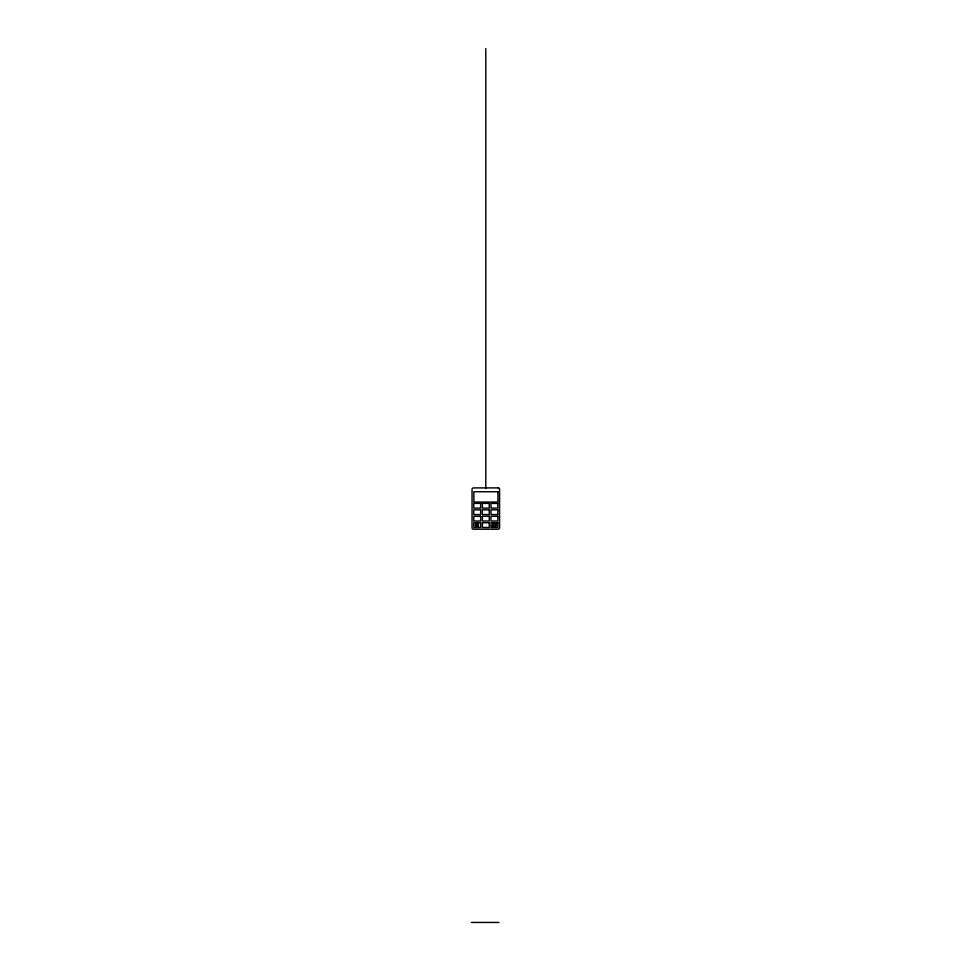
<?xml version="1.0" encoding="UTF-8"?>
<svg xmlns="http://www.w3.org/2000/svg" width="971" height="971" viewBox="0 0 971 971"><rect width="100%" height="100%" fill="white"/><g stroke="black" fill="none" stroke-linecap="round" stroke-linejoin="round"><path stroke-width="1.46" d="M492.552 526.391L493.365 523.83M495.465 526.391L496.29 523.83M475.717 526.331L478.145 523.891M492.734 524.291L496.63 524.291M475.207 525.105L478.654 525.105M492.212 525.93L496.096 525.93M471.421 922.45L498.948 922.45M475.717 523.891L478.145 526.331M485.791 48.55L485.791 488.255M476.931 523.393L476.931 526.828M498.305 487.903L473.593 487.903A1.566 1.566 0 0 0 472.052 489.178L472.052 527.811A1.384 1.384 0 0 0 473.435 529.195L498.147 529.195A1.432 1.432 0 0 0 499.58 527.763L499.58 489.178A1.274 1.274 0 0 0 498.305 487.903M497.953 491.739L473.872 491.739L473.872 502.056L497.953 502.056L497.953 491.739M480.657 503.391L473.775 503.391L473.775 508.124L480.657 508.124L480.657 503.391M489.263 503.391L482.381 503.391L482.381 508.124L489.263 508.124L489.263 503.391M497.856 503.391L490.974 503.391L490.974 508.124L497.856 508.124L497.856 503.391M480.657 509.848L473.775 509.848L473.775 514.569L480.657 514.569L480.657 509.848M489.263 509.848L482.381 509.848L482.381 514.569L489.263 514.569L489.263 509.848M497.856 509.848L490.974 509.848L490.974 514.569L497.856 514.569L497.856 509.848M480.657 516.293L473.775 516.293L473.775 521.026L480.657 521.026L480.657 516.293M489.263 516.293L482.381 516.293L482.381 521.026L489.263 521.026L489.263 516.293M497.856 516.293L490.974 516.293L490.974 521.026L497.856 521.026L497.856 516.293M480.657 522.75L473.775 522.75L473.775 527.471L480.657 527.471L480.657 522.75M489.263 522.75L482.381 522.75L482.381 527.471L489.263 527.471L489.263 522.75M497.856 522.75L490.974 522.75L490.974 527.471L497.856 527.471L497.856 522.75"/></g></svg>
